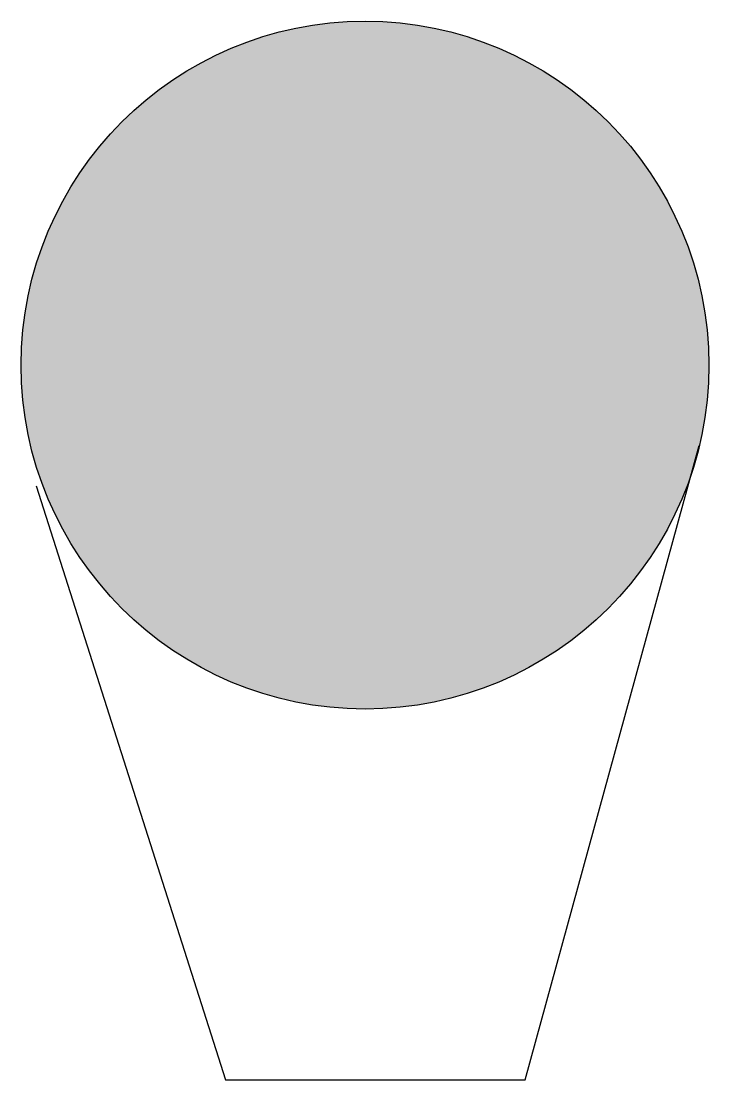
# Model space of a CAD drawing. Header units: inches. Extents: x 2254 to 46109, y 12082 to 26783.
# Drawn here: x 2254.45 to 2266.07, y 12082.1 to 12099.99 of the extents above.
import ezdxf

# ---------------------------------------------------------------- set-up
doc = ezdxf.new("R2010")
doc.units = ezdxf.units.IN
doc.header["$LTSCALE"] = 5
doc.header["$MEASUREMENT"] = 0
doc.layers.add('LIGHT BULB', color=7, linetype='Continuous')

msp = doc.modelspace()

# ---------------------------------------------------------------- hatches: boundary and pattern name
at = {"layer": 'LIGHT BULB'}
h = msp.add_hatch(color=256, dxfattribs=at)
h.set_gradient(color1=(255, 255, 255), color2=(254, 234, 185), tint=1)
h.paths.add_polyline_path([(2254.453, 12094.175, 0.860017), (2265.814, 12092.455), (2265.913, 12092.818, 0.059005), (2266.074, 12094.175, 1)])

# ---------------------------------------------------------------- linework, layer by layer
for p, q in [((2262.969, 12082.101), (2265.913, 12092.818)), ((2254.705, 12092.138), (2257.906, 12082.101)), ((2257.906, 12082.101), (2262.969, 12082.101))]:
    msp.add_line(p, q, dxfattribs=at)
msp.add_circle((2260.264, 12094.175), 5.811, dxfattribs=at)

doc.saveas('drawing.dxf')
